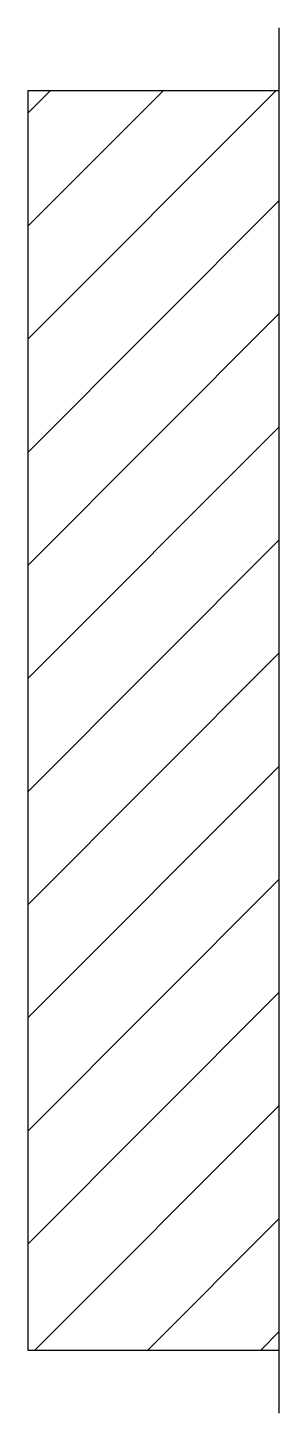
# Model space of a CAD drawing. Header units: millimetres. Extents: x -2902.587 to -2902.487, y 3744.209 to 3744.759.
import ezdxf

# ---------------------------------------------------------------- set-up
doc = ezdxf.new("R2010")
doc.units = ezdxf.units.MM
doc.layers.add('Ele_quadros', color=2, linetype='Continuous')

msp = doc.modelspace()

# ---------------------------------------------------------------- hatches: boundary and pattern name
at = {"layer": 'Ele_quadros'}
h = msp.add_hatch(dxfattribs=at)
h.set_pattern_fill('ANSI31', color=1, scale=0.01, style=0)
h.set_pattern_definition([(45, (0, -1.399675), (-0.0224506403, 0.0224506403), [])])
h.paths.add_polyline_path([(-2902.48715, 3744.73428), (-2902.58715, 3744.73428), (-2902.58715, 3744.23428), (-2902.48715, 3744.23428)])

# ---------------------------------------------------------------- linework, layer by layer
at = {"layer": 'Ele_quadros', "color": 4}
msp.add_line((-2902.48715, 3744.20928), (-2902.48715, 3744.75928), dxfattribs=at)
at = {"layer": 'Ele_quadros', "color": 3}
for p, q in [((-2902.58715, 3744.73428), (-2902.58715, 3744.23428)), ((-2902.48715, 3744.73428), (-2902.58715, 3744.73428)), ((-2902.58715, 3744.23428), (-2902.48715, 3744.23428))]:
    msp.add_line(p, q, dxfattribs=at)

doc.saveas('drawing.dxf')
